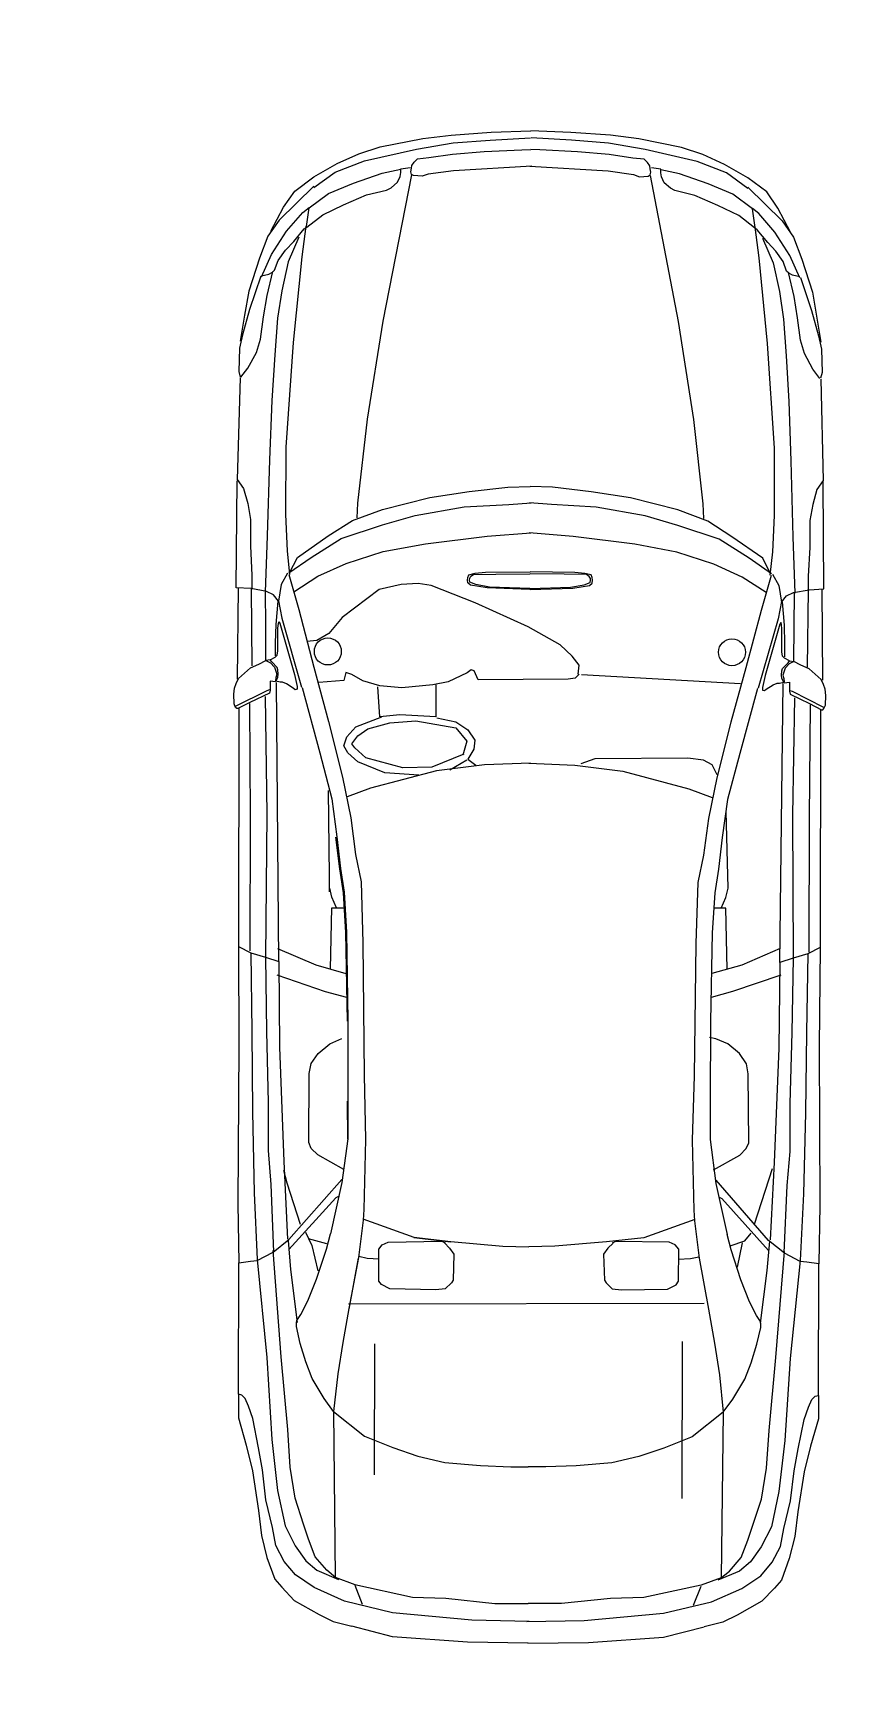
# Model space of a CAD drawing. Header units: millimetres. Extents: x 10193 to 57833, y 9963 to 44360.
# Drawn here: x 37915 to 40424, y 32585 to 37580 of the extents above; entities that cross this region are included whole.
import ezdxf

# ---------------------------------------------------------------- set-up
doc = ezdxf.new("R2010")
doc.units = ezdxf.units.MM
doc.layers.add('free-dwg.com', color=7, linetype='Continuous')
doc.layers.add('Стены', color=7, linetype='Continuous')

msp = doc.modelspace()

# ---------------------------------------------------------------- hatches: boundary and pattern name
at = {"layer": 'Стены'}
h = msp.add_hatch(dxfattribs=at)
h.set_pattern_fill('ANSI32', color=256, scale=10)
h.paths.add_polyline_path([(57833.4, 42702.7), (10593.4, 42702.7), (10593.4, 9962.7), (26833.4, 9962.7), (26833.4, 14962.7), (57833.4, 14962.7)])
h.paths.add_polyline_path([(10713.4, 42582.7), (57713.4, 42582.7), (57713.4, 15082.7), (26713.4, 15082.7), (26713.4, 10082.7), (10713.4, 10082.7)], flags=16)
h.paths.add_polyline_path([(10963.4, 42332.7), (57463.4, 42332.7), (57463.4, 15332.7), (26463.4, 15332.7), (26463.4, 10332.7), (10963.4, 10332.7)], flags=0)
h.paths.add_polyline_path([(57463.4, 42332.7), (10963.4, 42332.7), (10963.4, 10332.7), (26463.4, 10332.7), (26463.4, 15332.7), (57463.4, 15332.7)], flags=0)
h = msp.add_hatch(dxfattribs=at)
h.set_pattern_fill('ANSI36', color=256, scale=10)
h.paths.add_polyline_path([(57713.4, 42582.7), (10713.4, 42582.7), (10713.4, 10082.7), (26713.4, 10082.7), (26713.4, 15082.7), (57713.4, 15082.7)])
h.paths.add_polyline_path([(10963.4, 42332.7), (57463.4, 42332.7), (57463.4, 15332.7), (26463.4, 15332.7), (26463.4, 10332.7), (10963.4, 10332.7)], flags=16)

# ---------------------------------------------------------------- linework, layer by layer
at = {"layer": 'free-dwg.com'}
for p, q in [((39095.3, 37261), (39180.5, 37271.4)), ((39180.5, 37271.4), (39301.2, 37279.7)), ((39301.2, 37279.7), (39422.2, 37283.9)), ((39542.7, 37279.3), (39421.7, 37283.9)), ((39663.4, 37270.5), (39542.7, 37279.3)), ((39748.6, 37259.7), (39663.4, 37270.5)), ((38901.4, 37214.4), (38965.4, 37235.6)), ((38918.4, 37193.1), (39076.1, 37229)), ((38965.4, 37235.6), (39095.3, 37261)), ((39076.1, 37229), (39186.8, 37248)), ((39184.7, 37213), (39280.2, 37221.3)), ((39186.8, 37248), (39299.1, 37256.3)), ((39280.2, 37221.3), (39394.5, 37226.2)), ((39299.1, 37256.3), (39420.9, 37263.3)), ((39394.5, 37226.2), (39421.8, 37227.9)), ((39449.2, 37226.1), (39422, 37227.9)), ((39544.8, 37255.8), (39423, 37263.3)), ((39563.5, 37220.8), (39449.2, 37226.1)), ((39657, 37247.1), (39544.8, 37255.8)), ((39658.9, 37212.1), (39563.5, 37220.8)), ((39767.7, 37227.7), (39657, 37247.1)), ((39878.4, 37233.9), (39748.6, 37259.7)), ((39925.2, 37191.2), (39767.7, 37227.7)), ((39942.2, 37212.4), (39878.4, 37233.9)), ((38765, 37144.4), (38835.4, 37184.7)), ((38828.9, 37159.2), (38918.4, 37193.1)), ((38835.4, 37184.7), (38901.4, 37214.4)), ((38971.5, 37155.8), (39027.7, 37168)), ((39027.7, 37169.4), (39056.5, 37173.5)), ((39027.7, 37158.4), (39027.7, 37169.4)), ((39058.5, 37160.3), (39060.2, 37170.6)), ((39060.2, 37170.6), (39061.9, 37179.1)), ((39061.9, 37179.1), (39068.8, 37189.3)), ((39068.8, 37189.3), (39079, 37199.5)), ((39079, 37199.5), (39113.1, 37202.9)), ((39113.1, 37202.9), (39184.7, 37213)), ((39425.1, 37176.7), (39188.1, 37163.5)), ((39418.5, 37176.7), (39655.4, 37162.6)), ((39730.5, 37201.7), (39658.9, 37212.1)), ((39764.6, 37198.2), (39730.5, 37201.7)), ((39774.8, 37188), (39764.6, 37198.2)), ((39781.6, 37177.7), (39774.8, 37188)), ((39783.3, 37169.2), (39781.6, 37177.7)), ((39785, 37158.9), (39783.3, 37169.2)), ((39815.8, 37167.9), (39787, 37172.1)), ((39815.8, 37156.9), (39815.8, 37167.9)), ((39872, 37154.1), (39815.8, 37166.5)), ((40014.5, 37156.9), (39925.2, 37191.2)), ((40008.2, 37182.5), (39942.2, 37212.4)), ((40078.4, 37141.8), (40008.2, 37182.5)), ((38764.5, 37116.3), (38660, 37014.2)), ((38707.4, 37101.8), (38765, 37144.4)), ((38765, 37112.4), (38828.9, 37159.2)), ((38809.6, 37094.4), (38885.1, 37125.8)), ((38885.1, 37125.8), (38971.5, 37155.8)), ((39060.4, 37150.7), (38973.7, 36708.5)), ((38998.8, 37111.8), (39018, 37128.3)), ((39018, 37128.3), (39026.3, 37146.1)), ((39026.3, 37146.1), (39027.7, 37158.4)), ((39060.2, 37151.8), (39058.5, 37160.3)), ((39067, 37148.4), (39060.2, 37151.8)), ((39092.5, 37146.6), (39067, 37148.4)), ((39111.3, 37153.4), (39092.5, 37146.6)), ((39188.1, 37163.5), (39111.3, 37153.4)), ((39655.4, 37162.6), (39732.1, 37152.2)), ((39732.1, 37152.2), (39750.9, 37145.3)), ((39750.9, 37145.3), (39776.5, 37147)), ((39776.5, 37147), (39783.3, 37150.4)), ((39783.1, 37149.3), (39868, 36706.8)), ((39783.3, 37150.4), (39785, 37158.9)), ((39817.1, 37144.6), (39815.8, 37156.9)), ((39825.3, 37126.7), (39817.1, 37144.6)), ((39844.5, 37110.2), (39825.3, 37126.7)), ((39958.3, 37123.7), (39872, 37154.1)), ((40033.6, 37092), (39958.3, 37123.7)), ((40078.3, 37109.9), (40014.5, 37156.9)), ((40135.8, 37099.1), (40078.4, 37141.8)), ((38673.3, 37052.9), (38707.4, 37101.8)), ((38750.6, 37050.6), (38809.6, 37094.4)), ((38854.8, 37060), (38924.7, 37090)), ((38924.7, 37090), (38985.1, 37105)), ((38985.1, 37105), (38998.8, 37111.8)), ((39858.2, 37103.3), (39844.5, 37110.2)), ((39918.5, 37088.1), (39858.2, 37103.3)), ((39988.3, 37057.8), (39918.5, 37088.1)), ((40092.5, 37048), (40033.6, 37092)), ((40078.8, 37113.8), (40182.9, 37011.3)), ((40169.8, 37050), (40135.8, 37099.1)), ((38634.8, 36980.5), (38673.3, 37052.9)), ((38681.9, 36980.7), (38731.4, 37036.9)), ((38731.4, 37036.9), (38750.6, 37051.9)), ((38742.2, 36994.3), (38750.6, 37050.6)), ((38743.6, 36992.9), (38791.7, 37029.9)), ((38791.7, 37029.9), (38854.8, 37060)), ((40051.3, 37027.5), (39988.3, 37057.8)), ((40099.2, 36990.3), (40051.3, 37027.5)), ((40111.6, 37034.2), (40092.5, 37049.3)), ((40100.6, 36991.7), (40092.5, 37048)), ((40160.9, 36977.9), (40111.6, 37034.2)), ((40208, 36977.5), (40169.8, 37050)), ((38660, 37014.2), (38625.8, 36965.3)), ((38636.5, 36909.5), (38681.9, 36980.7)), ((38703.8, 36949.1), (38735.4, 36987.5)), ((38729.5, 36902.4), (38741.5, 36995.1)), ((38735.4, 36987.5), (38743.6, 36992.9)), ((40107.4, 36984.8), (40099.2, 36990.3)), ((40113, 36899.7), (40101.3, 36992.5)), ((40138.9, 36946.4), (40107.4, 36984.8)), ((40206, 36906.4), (40160.9, 36977.9)), ((40182.9, 37011.3), (40216.9, 36962.2)), ((38625.8, 36965.3), (38600.1, 36899.2)), ((38657.1, 36891.6), (38679, 36923.1)), ((38679, 36923.1), (38703.8, 36949.1)), ((38719.3, 36962.3), (38687.3, 36887.7)), ((40123.4, 36959.6), (40155.2, 36884.9)), ((40163.5, 36920.2), (40138.9, 36946.4)), ((40185.4, 36888.6), (40163.5, 36920.2)), ((40216.9, 36962.2), (40242.3, 36896.1)), ((38600.1, 36899.2), (38568, 36799.1)), ((38606.2, 36842.3), (38636.5, 36909.5)), ((38646, 36862.8), (38657.1, 36891.6)), ((38687.3, 36887.7), (38667.9, 36800.4)), ((38702.9, 36643.3), (38729.5, 36902.4)), ((40138.6, 36640.5), (40113, 36899.7)), ((40155.2, 36884.9), (40174.2, 36797.5)), ((40196.3, 36859.8), (40185.4, 36888.6)), ((40236, 36839.1), (40206, 36906.4)), ((40242.3, 36896.1), (40274.1, 36795.8)), ((38604.3, 36843.8), (38570, 36743.7)), ((38606.2, 36845), (38628.2, 36850.5)), ((38623.2, 36785.5), (38640.3, 36858)), ((38628.2, 36850.5), (38639.2, 36855.9)), ((38639.2, 36855.9), (38646, 36862.8)), ((40203.1, 36852.9), (40196.3, 36859.8)), ((40218.9, 36782.5), (40202, 36855)), ((40214.1, 36847.4), (40203.1, 36852.9)), ((40236, 36841.9), (40214.1, 36847.4)), ((40238, 36840.7), (40271.9, 36740.4)), ((38568, 36799.1), (38555.1, 36726.7)), ((38612.4, 36721.6), (38623.2, 36785.5)), ((38667.9, 36800.4), (38655, 36717.3)), ((40174.2, 36797.5), (40186.8, 36714.3)), ((40229.4, 36718.5), (40218.9, 36782.5)), ((40274.1, 36795.8), (40286.7, 36723.4)), ((38555.1, 36726.7), (38542.1, 36647.8)), ((38570, 36743.7), (38548.6, 36667)), ((38603.8, 36653.4), (38612.4, 36721.6)), ((38655, 36717.3), (38646.3, 36606.5)), ((40237.8, 36650.3), (40229.4, 36718.5)), ((40271.9, 36740.4), (40293, 36663.7)), ((40286.7, 36723.4), (40299.4, 36644.5)), ((38548.6, 36667), (38540, 36626.5)), ((38973.7, 36708.5), (38926.4, 36412)), ((39868, 36706.8), (39914.2, 36410.1)), ((40186.8, 36714.3), (40195.1, 36603.5)), ((38540, 36626.5), (38537.7, 36556.2)), ((38590.9, 36613), (38603.8, 36653.4)), ((38680.9, 36327.1), (38702.9, 36643.3)), ((40159.4, 36324.3), (40138.6, 36640.5)), ((40250.5, 36609.8), (40237.8, 36650.3)), ((40293, 36663.7), (40301.4, 36623.1)), ((40301.4, 36623.1), (40303.4, 36552.8)), ((38565.3, 36566.1), (38590.9, 36613)), ((38646.3, 36606.5), (38637.5, 36467.9)), ((40195.1, 36603.5), (40203.3, 36464.9)), ((40275.9, 36562.8), (40250.5, 36609.8)), ((38541.8, 36536.3), (38532.7, 36229.4)), ((38537.7, 36556.2), (38541.9, 36539.1)), ((38543.9, 36538.5), (38565.3, 36566.1)), ((40297.2, 36535.1), (40275.9, 36562.8)), ((40303.4, 36552.8), (40299.2, 36535.8)), ((40299.3, 36532.9), (40307.2, 36226)), ((38637.5, 36467.9), (38630.7, 36288.9)), ((40203.3, 36464.9), (40209.4, 36285.9)), ((38926.4, 36412), (38897.3, 36157.1)), ((39914.2, 36410.1), (39942.3, 36155.1)), ((38680.5, 36122.7), (38680.9, 36327.1)), ((40159, 36119.8), (40159.4, 36324.3)), ((38630.7, 36288.9), (38623.9, 36058.7)), ((40209.4, 36285.9), (40215.3, 36055.7)), ((38529.9, 35901.2), (38532.7, 36225.2)), ((38532.7, 36229.4), (38551.8, 36201.7)), ((40307.2, 36226), (40288, 36198.3)), ((40308.7, 35897.8), (40307.2, 36221.7)), ((38551.8, 36201.7), (38564.5, 36156.9)), ((38972.6, 36138.7), (39115.7, 36174.9)), ((39115.7, 36174.9), (39235.3, 36192.9)), ((39235.3, 36192.9), (39352.3, 36205.6)), ((39352.3, 36205.6), (39419.9, 36208.1)), ((39487.5, 36205.4), (39419.9, 36208.1)), ((39604.5, 36192.1), (39487.5, 36205.4)), ((39724, 36173.7), (39604.5, 36192.1)), ((39866.9, 36137), (39724, 36173.7)), ((40288, 36198.3), (40275.1, 36153.6)), ((38564.5, 36156.9), (38572.9, 36107.9)), ((38685, 36013.3), (38680.5, 36122.7)), ((38881.6, 36105.1), (38972.6, 36138.7)), ((38897.3, 36157.1), (38894.6, 36112.9)), ((38972.5, 36091.9), (39071.4, 36120.3)), ((39071.4, 36120.3), (39219.6, 36146.1)), ((39219.6, 36146.1), (39354.8, 36153.6)), ((39354.8, 36153.6), (39422.4, 36158.7)), ((39484.8, 36153.3), (39417.3, 36158.7)), ((39620, 36145.3), (39484.8, 36153.3)), ((39768.1, 36119), (39620, 36145.3)), ((39866.8, 36090.2), (39768.1, 36119)), ((39957.8, 36103), (39866.9, 36137)), ((39942.3, 36155.1), (39944.8, 36110.8)), ((40154, 36010.5), (40159, 36119.8)), ((40275.1, 36153.6), (40266.5, 36104.6)), ((38572.9, 36107.9), (38572.7, 36026.9)), ((38808.7, 36058.4), (38881.6, 36105.1)), ((38847.7, 36050.5), (38972.5, 36091.9)), ((39289.6, 36057.5), (39422.2, 36067.6)), ((39549.6, 36057), (39417.1, 36067.6)), ((39991.5, 36048.3), (39866.8, 36090.2)), ((40030.5, 36056), (39957.8, 36103)), ((40266.5, 36104.6), (40266.4, 36023.6)), ((38572.7, 36026.9), (38576.8, 35939.5)), ((38623.9, 36058.7), (38617.2, 35888.2)), ((38715, 35993.5), (38808.7, 36058.4)), ((38756.6, 35993.4), (38847.7, 36050.5)), ((38975, 36011.2), (39102.4, 36034.4)), ((39102.4, 36034.4), (39289.6, 36057.5)), ((39736.7, 36033.2), (39549.6, 36057)), ((39864.1, 36009.5), (39736.7, 36033.2)), ((40082.4, 35990.9), (39991.5, 36048.3)), ((40124, 35990.8), (40030.5, 36056)), ((40215.3, 36055.7), (40221.4, 35885.2)), ((40266.4, 36023.6), (40261.9, 35936.2)), ((38692, 35942), (38685, 36013.3)), ((38688.9, 35946.7), (38756.6, 35993.4)), ((38691.5, 35946.7), (38715, 35993.5)), ((38777.3, 35936.2), (38863.1, 35975)), ((38863.1, 35975), (38975, 36011.2)), ((39975.8, 35972.9), (39864.1, 36009.5)), ((40061.5, 35933.7), (39975.8, 35972.9)), ((40149.9, 35943.9), (40082.4, 35990.9)), ((40147.3, 35943.9), (40124, 35990.8)), ((40146.8, 35939.2), (40154, 36010.5)), ((38576.8, 35939.5), (38576.7, 35896.8)), ((38685.4, 35945.7), (38666.2, 35911.6)), ((38689.5, 35941.3), (38719.5, 35835.2)), ((38704.4, 35889.5), (38777.3, 35936.2)), ((39230.3, 35924.7), (39231.2, 35932.9)), ((39231.2, 35916.5), (39230.3, 35924.7)), ((39231.2, 35932.9), (39234, 35941.1)), ((39234, 35941.1), (39253.2, 35945.6)), ((39235.8, 35924.7), (39236.7, 35930.2)), ((39237.6, 35918.3), (39235.8, 35924.7)), ((39236.7, 35930.2), (39240.4, 35936.5)), ((39254.9, 35910.9), (39237.6, 35918.3)), ((39240.4, 35936.5), (39248.6, 35942)), ((39248.6, 35942), (39316.1, 35942.8)), ((39253.2, 35945.6), (39284.2, 35948.3)), ((39284.2, 35948.3), (39419.3, 35949.9)), ((39316.1, 35942.8), (39419.2, 35943.5)), ((39554.6, 35947.8), (39419.6, 35949.9)), ((39522.7, 35942.4), (39419.6, 35943.5)), ((39590.2, 35941.3), (39522.7, 35942.4)), ((39585.6, 35945), (39554.6, 35947.8)), ((39583.7, 35910.3), (39601.1, 35917.6)), ((39604.8, 35940.4), (39585.6, 35945)), ((39598.4, 35935.9), (39590.2, 35941.3)), ((39602, 35929.4), (39598.4, 35935.9)), ((39601.1, 35917.6), (39602.9, 35924)), ((39602.9, 35924), (39602, 35929.4)), ((39607.5, 35932.2), (39604.8, 35940.4)), ((39608.4, 35924), (39607.5, 35932.2)), ((39607.5, 35915.7), (39608.4, 35924)), ((40134.2, 35886.7), (40061.5, 35933.7)), ((40149.3, 35938.5), (40118.8, 35832.5)), ((40153.4, 35942.8), (40172.5, 35908.7)), ((40261.9, 35936.2), (40261.9, 35893.6)), ((38574.6, 35899), (38529.9, 35901.2)), ((38536.1, 35901.1), (38532.9, 35625.2)), ((38621.5, 35890.4), (38574.6, 35899)), ((38578, 35664.9), (38575.8, 35898.4)), ((38619.1, 35787.8), (38618.2, 35888.8)), ((38642.7, 35879.7), (38621.5, 35890.4)), ((38657.6, 35860.5), (38642.7, 35879.7)), ((38666.2, 35911.6), (38657.6, 35860.5)), ((38962.4, 35896.2), (38850.2, 35811.5)), ((39029.1, 35911.3), (38962.4, 35896.2)), ((39080.7, 35914.2), (39029.1, 35911.3)), ((39120, 35908.1), (39080.7, 35914.2)), ((39253.3, 35856.3), (39120, 35908.1)), ((39239.4, 35909.1), (39231.2, 35916.5)), ((39289.6, 35900.8), (39239.4, 35909.1)), ((39296.9, 35903.5), (39254.9, 35910.9)), ((39419.2, 35896), (39289.6, 35900.8)), ((39419.2, 35899.7), (39296.9, 35903.5)), ((39419.5, 35899.7), (39541.8, 35903.1)), ((39419.5, 35896), (39549.1, 35900.3)), ((39541.8, 35903.1), (39583.7, 35910.3)), ((39549.1, 35900.3), (39599.3, 35908.4)), ((39599.3, 35908.4), (39607.5, 35915.7)), ((40172.5, 35908.7), (40180.9, 35857.5)), ((40180.9, 35857.5), (40195.8, 35876.7)), ((40195.8, 35876.7), (40217.1, 35887.3)), ((40217.1, 35887.3), (40264, 35895.7)), ((40219.1, 35784.7), (40220.3, 35885.7)), ((40259.7, 35661.7), (40262.8, 35895.2)), ((40264, 35895.7), (40308.7, 35897.8)), ((40302.6, 35897.7), (40304.7, 35621.8)), ((38655.5, 35861.4), (38649.3, 35790.8)), ((38657.5, 35862.4), (38667.5, 35809.9)), ((38719.5, 35835.2), (38764.6, 35661.7)), ((39413.7, 35783.2), (39253.3, 35856.3)), ((40118.8, 35832.5), (40073.1, 35659.2)), ((40180.9, 35859.5), (40170.8, 35807)), ((40183, 35858.5), (40188.9, 35787.8)), ((38619.9, 35681.7), (38619.1, 35787.8)), ((38649.3, 35790.8), (38648.2, 35735.2)), ((38656.1, 35710.3), (38656.2, 35779.5)), ((38656.2, 35779.5), (38657.4, 35793.6)), ((38657.4, 35793.6), (38659.8, 35799.4)), ((38659.8, 35799.4), (38662.1, 35793.6)), ((38662.1, 35794.7), (38706.3, 35638.7)), ((38667.5, 35809.9), (38727.7, 35600.8)), ((38850.2, 35811.5), (38810.7, 35763.1)), ((39510.6, 35728.4), (39413.7, 35783.2)), ((40170.8, 35807), (40109.8, 35598.1)), ((40176.1, 35791.8), (40131.3, 35636)), ((40178.5, 35796.5), (40176.1, 35790.6)), ((40180.8, 35790.6), (40178.5, 35796.5)), ((40181.9, 35776.6), (40180.8, 35790.6)), ((40181.8, 35707.4), (40181.9, 35776.6)), ((40188.9, 35787.8), (40189.8, 35732.2)), ((40217.9, 35678.7), (40219.1, 35784.7)), ((38648.2, 35735.2), (38648.1, 35695.8)), ((38774.3, 35741.9), (38744, 35739)), ((38810.7, 35763.1), (38774.3, 35741.9)), ((39546.9, 35694.9), (39510.6, 35728.4)), ((40189.8, 35732.2), (40189.7, 35692.9)), ((38572.9, 35658.9), (38598.6, 35670.6)), ((38598.6, 35670.6), (38619.7, 35681.1)), ((38632.6, 35683.4), (38619.7, 35681.1)), ((38619.7, 35681.1), (38633.8, 35674.1)), ((38632.6, 35683.4), (38647.9, 35691.6)), ((38637.3, 35677.6), (38632.6, 35683.4)), ((38633.8, 35674.1), (38645.5, 35661.1)), ((38653.7, 35659.9), (38637.3, 35677.6)), ((38647.9, 35691.6), (38653.7, 35697.5)), ((38653.7, 35697.5), (38656.1, 35710.3)), ((39568, 35667.6), (39546.9, 35694.9)), ((39564.9, 35640.3), (39568, 35667.6)), ((40184.1, 35694.5), (40181.8, 35707.4)), ((40184, 35657), (40200.5, 35674.6)), ((40190, 35688.6), (40184.1, 35694.5)), ((40205.2, 35680.4), (40190, 35688.6)), ((40204, 35671), (40192.2, 35658.2)), ((40200.5, 35674.6), (40205.2, 35680.4)), ((40218, 35678), (40204, 35671)), ((40205.2, 35680.4), (40218, 35678)), ((40239.1, 35667.4), (40218, 35678)), ((40264.8, 35655.7), (40239.1, 35667.4)), ((38529.4, 35612.1), (38536.5, 35627.4)), ((38536.5, 35627.4), (38572.9, 35658.9)), ((38632.5, 35619), (38632.4, 35592)), ((38648.9, 35616.6), (38632.5, 35619)), ((38645.5, 35661.1), (38650.1, 35649.4)), ((38650.1, 35629.5), (38648.9, 35620.1)), ((38648.9, 35620.1), (38650.1, 35617.8)), ((38650.1, 35649.4), (38652.4, 35640)), ((38652.4, 35640), (38650.1, 35629.5)), ((38650.1, 35618.9), (38655.9, 35629.5)), ((38662.9, 35615.4), (38650.1, 35618.9)), ((38656, 35652.9), (38653.7, 35659.9)), ((38655.9, 35629.5), (38657.1, 35640)), ((38657.1, 35640), (38656, 35652.9)), ((38706.3, 35638.7), (38714.4, 35602.4)), ((38764.6, 35661.7), (38809.7, 35496.7)), ((38855.9, 35620.5), (38780.1, 35614.5)), ((38862, 35644.7), (38855.9, 35620.5)), ((38880.1, 35638.6), (38862, 35644.7)), ((38913.4, 35620.3), (38880.1, 35638.6)), ((38964.9, 35605.1), (38913.4, 35620.3)), ((39228.6, 35644), (39171, 35616.8)), ((39240.7, 35653.1), (39228.6, 35644)), ((39249.8, 35650), (39240.7, 35653.1)), ((39261.9, 35622.7), (39249.8, 35650)), ((39534.6, 35625.2), (39261.9, 35622.7)), ((39555.8, 35628.2), (39534.6, 35625.2)), ((39568, 35640.3), (39555.8, 35628.2)), ((40056.4, 35610.8), (39575.3, 35638.5)), ((40073.1, 35659.2), (40027.4, 35494.4)), ((40131.3, 35636), (40123, 35599.7)), ((40180.5, 35637.1), (40181.7, 35650)), ((40181.6, 35626.5), (40180.5, 35637.1)), ((40187.5, 35616), (40181.6, 35626.5)), ((40181.7, 35650), (40184, 35657)), ((40187.5, 35646.4), (40185.2, 35637.1)), ((40185.2, 35637.1), (40187.5, 35626.5)), ((40192.2, 35658.2), (40187.5, 35646.4)), ((40187.5, 35626.5), (40188.6, 35617.1)), ((40301.1, 35624), (40264.8, 35655.7)), ((40308.1, 35608.7), (40301.1, 35624)), ((38522.3, 35579.3), (38524.7, 35598.1)), ((38523.5, 35550), (38522.3, 35579.3)), ((38524.7, 35598.1), (38529.4, 35612.1)), ((38528.1, 35543), (38623.1, 35590.8)), ((38630.1, 35582.6), (38571.5, 35554.6)), ((38617.6, 35572), (38622.2, 35216.4)), ((38623.1, 35590.8), (38631.3, 35593.2)), ((38632.4, 35592), (38630.1, 35582.6)), ((38658.5, 34770.6), (38652.2, 35614.4)), ((38670, 35615.4), (38662.9, 35615.4)), ((38681.7, 35610.7), (38670, 35615.4)), ((38702.7, 35597.7), (38681.7, 35610.7)), ((38708.6, 35593), (38702.7, 35597.7)), ((38714.4, 35594.2), (38708.6, 35593)), ((38714.4, 35602.4), (38714.4, 35594.2)), ((38729.2, 35599.5), (38782.6, 35402.5)), ((38964.7, 35511.1), (38958.8, 35602.1)), ((39031.6, 35598.9), (38964.9, 35605.1)), ((39125.5, 35607.8), (39031.6, 35598.9)), ((39171, 35616.8), (39125.5, 35607.8)), ((39134.6, 35607.8), (39134.4, 35510.7)), ((40108.3, 35596.9), (40054.1, 35400.1)), ((40123, 35599.7), (40123, 35591.5)), ((40123, 35591.5), (40128.9, 35590.3)), ((40128.9, 35590.3), (40134.7, 35595)), ((40134.7, 35595), (40155.8, 35607.8)), ((40155.8, 35607.8), (40167.6, 35612.5)), ((40167.6, 35612.5), (40174.6, 35612.5)), ((40174.6, 35612.5), (40187.5, 35616)), ((40175.8, 34767.7), (40185.4, 35611.4)), ((40188.6, 35617.1), (40187.5, 35614.8)), ((40188.6, 35613.6), (40205, 35615.9)), ((40205, 35615.9), (40205, 35589)), ((40205, 35589), (40207.3, 35579.6)), ((40214.4, 35587.8), (40206.2, 35590.1)), ((40207.3, 35579.6), (40265.8, 35551.4)), ((40219.7, 35568.9), (40213.8, 35213.4)), ((40309.1, 35539.5), (40214.4, 35587.8)), ((40312.7, 35594.6), (40308.1, 35608.7)), ((40315, 35575.9), (40312.7, 35594.6)), ((40313.8, 35546.6), (40315, 35575.9)), ((38528.1, 35539.5), (38523.5, 35550)), ((38531.6, 35535.9), (38528.1, 35539.5)), ((38535.1, 35535.9), (38531.6, 35535.9)), ((38571.5, 35554.6), (38535.1, 35535.9)), ((38538, 35537.6), (38536.6, 34815.9)), ((38569.9, 35550.8), (38571.8, 35208.5)), ((40267.4, 35547.6), (40264.1, 35205.3)), ((40265.8, 35551.4), (40302.1, 35532.5)), ((40299.2, 35534.2), (40297.8, 34812.5)), ((40302.1, 35532.5), (40305.6, 35532.5)), ((40305.6, 35532.5), (40309.1, 35536)), ((40309.1, 35536), (40313.8, 35546.6)), ((38809.7, 35496.7), (38851.4, 35328.3)), ((38864.6, 35450.6), (38892, 35480.9)), ((38892, 35480.9), (38970.8, 35511.1)), ((38898, 35453.6), (38928.3, 35474.7)), ((38928.3, 35474.7), (38995, 35492.8)), ((39025.3, 35517), (38964.7, 35511.1)), ((38995, 35492.8), (39073.8, 35498.7)), ((39134.4, 35510.7), (39025.3, 35517)), ((39073.8, 35498.7), (39195, 35477.3)), ((39137.4, 35507.7), (39195, 35495.5)), ((39195, 35495.5), (39231.3, 35471.1)), ((39195, 35477.3), (39228.2, 35437.8)), ((39231.3, 35471.1), (39252.5, 35440.8)), ((40027.4, 35494.4), (39985, 35326.1)), ((38855.5, 35423.3), (38864.6, 35450.6)), ((38867.6, 35402.1), (38855.5, 35423.3)), ((38879.7, 35429.3), (38898, 35453.6)), ((38888.8, 35417.2), (38879.7, 35429.3)), ((39228.2, 35437.8), (39216, 35395.3)), ((39252.5, 35440.8), (39249.4, 35413.5)), ((38782.6, 35402.5), (38819.3, 35262.7)), ((38897.8, 35374.7), (38867.6, 35402.1)), ((38922.1, 35386.8), (38888.8, 35417.2)), ((38979.6, 35341.2), (38897.8, 35374.7)), ((39034.1, 35356.3), (38922.1, 35386.8)), ((39219, 35398.4), (39122, 35359.1)), ((39228.1, 35380.1), (39176.5, 35349.9)), ((39249.4, 35413.5), (39231.1, 35383.2)), ((39231.1, 35383.2), (39255.3, 35364.9)), ((39420.5, 35370.4), (39281.2, 35365.4)), ((39416.1, 35370.4), (39555.4, 35364.9)), ((39615.1, 35383.8), (39573.5, 35369)), ((39896.9, 35386.2), (39615.1, 35383.8)), ((39944.3, 35380.2), (39896.9, 35386.2)), ((39971, 35365.3), (39944.3, 35380.2)), ((40054.1, 35400.1), (40016.8, 35260.4)), ((38851.4, 35328.3), (38876.4, 35205.4)), ((39136.5, 35347.3), (38936.6, 35295)), ((39082.6, 35334.9), (38979.6, 35341.2)), ((39122, 35359.1), (39034.1, 35356.3)), ((39281.2, 35365.4), (39136.5, 35347.3)), ((39555.4, 35364.9), (39700, 35346.2)), ((39700, 35346.2), (39899.7, 35293.2)), ((39985, 35326.1), (39959.6, 35203.3)), ((39985.8, 35335.5), (39971, 35365.3)), ((38808.5, 35287.7), (38811.6, 35028.6)), ((38936.6, 35295), (38865.6, 35268.8)), ((39899.7, 35293.2), (39970.6, 35266.7)), ((38819.3, 35262.7), (38834.2, 35148.3)), ((40016.8, 35260.4), (40001.5, 35146)), ((40018.7, 34992.2), (40013.1, 35224.6)), ((38571.8, 35208.5), (38571.1, 34802.6)), ((38622.2, 35216.4), (38618.7, 34783.9)), ((38876.4, 35205.4), (38891.3, 35094.3)), ((39959.6, 35203.3), (39944.2, 35092.3)), ((40213.8, 35213.4), (40215.6, 34780.9)), ((40264.1, 35205.3), (40263.3, 34799.3)), ((38830.4, 35146.6), (38842.3, 35050.7)), ((38834.2, 35148.3), (38845.8, 35052.3)), ((40001.5, 35146), (39989.5, 35050.1)), ((38891.3, 35094.3), (38908.3, 35012)), ((39944.2, 35092.3), (39926.9, 35010)), ((38811.6, 35028.6), (38811.5, 34981.9)), ((38842.3, 35050.7), (38853.3, 34978.5)), ((38845.8, 35052.3), (38856.6, 34980.1)), ((39989.5, 35050.1), (39978.5, 34977.9)), ((38819.1, 34964.8), (38813.1, 34992.8)), ((38853.3, 34978.5), (38860.7, 34857.9)), ((38856.6, 34980.1), (38863.7, 34859.5)), ((38908.3, 35012), (38912.8, 34827.4)), ((39926.9, 35010), (39921.7, 34825.5)), ((39978.5, 34977.9), (39970.9, 34857.4)), ((40012.6, 34964.2), (40018.7, 34992.2)), ((38815.3, 34748.4), (38819.2, 34932.7)), ((38833.2, 34932.7), (38819.1, 34964.8)), ((38819.2, 34932.7), (38855.2, 34932.7)), ((40012.6, 34932.1), (39976.5, 34932.2)), ((39998.5, 34932.2), (40012.6, 34964.2)), ((40016.2, 34747.8), (40012.6, 34932.1)), ((38860.7, 34857.9), (38865.9, 34589.7)), ((38863.7, 34859.5), (38868.1, 34591.2)), ((38912.8, 34827.4), (38917, 34426.3)), ((39921.7, 34825.5), (39916, 34424.4)), ((39970.9, 34857.4), (39965.5, 34589.1)), ((38536.6, 34815.9), (38573.7, 34797.3)), ((38536.6, 34815.9), (38538.1, 34516.8)), ((38573.7, 34797.3), (38618.7, 34783.9)), ((38573.7, 34797.3), (38577.2, 34558.6)), ((38618.7, 34783.9), (38658.5, 34770.6)), ((38618.7, 34783.9), (38621.8, 34558.5)), ((38655.2, 34810.4), (38771.3, 34760.4)), ((38658.4, 34770.4), (38660.7, 34511)), ((40176.4, 34809.6), (40060.3, 34759.8)), ((40215.6, 34780.9), (40175.8, 34767.7)), ((40215.6, 34780.9), (40211.7, 34555.5)), ((40260.7, 34794), (40215.6, 34780.9)), ((40260.7, 34794), (40256.3, 34555.4)), ((40297.8, 34812.5), (40260.7, 34794)), ((40297.8, 34812.5), (40295.2, 34513.5)), ((38653.2, 34730.2), (38799.4, 34680.3)), ((38771.3, 34760.4), (38861.4, 34734.4)), ((40060.3, 34759.8), (39970.1, 34733.9)), ((40178.3, 34729.5), (40032.1, 34679.7)), ((40175.9, 34767.5), (40172.6, 34508.1)), ((38799.4, 34680.3), (38863.5, 34662.3)), ((40032.1, 34679.7), (39968, 34661.8)), ((38868.1, 34591.2), (38867.7, 34350.1)), ((39965.5, 34589.1), (39965, 34348)), ((38577.2, 34558.6), (38579.5, 34316)), ((38621.8, 34558.5), (38626.9, 34343.8)), ((38778.2, 34492.6), (38813, 34521.7)), ((38813, 34521.7), (38849.7, 34537.3)), ((39981.6, 34536.7), (39962.3, 34540.6)), ((40018.4, 34521.1), (39981.6, 34536.7)), ((40053.1, 34492), (40018.4, 34521.1)), ((40211.7, 34555.5), (40205.7, 34340.7)), ((40256.3, 34555.4), (40253, 34312.8)), ((38538.1, 34516.8), (38534.4, 34037.2)), ((38660.7, 34511), (38674, 34165.2)), ((38756.9, 34461.6), (38778.2, 34492.6)), ((40074.4, 34461), (40053.1, 34492)), ((40172.6, 34508.1), (40158, 34162.4)), ((40295.2, 34513.5), (40297.1, 34033.8)), ((38749.4, 34222.5), (38751.1, 34431.7)), ((38751.1, 34431.7), (38756.9, 34461.6)), ((38917, 34426.3), (38921.5, 34231.9)), ((39916, 34424.4), (39910.7, 34230)), ((40080.1, 34431.1), (40074.4, 34461)), ((40081.6, 34221.9), (40080.1, 34431.1)), ((38626.9, 34343.8), (38626.7, 34198.8)), ((38866.1, 34348.5), (38866.3, 34232.9)), ((38867.7, 34350.1), (38867.4, 34234.4)), ((39965, 34348), (39964.8, 34232.3)), ((40205.7, 34340.7), (40205.4, 34195.7)), ((38579.5, 34316), (38584.6, 34070.6)), ((40253, 34312.8), (40247, 34067.4)), ((38757.2, 34205.1), (38749.4, 34222.5)), ((38867.4, 34234.4), (38850, 34101.6)), ((38921.5, 34231.9), (38916.2, 34020.2)), ((39910.7, 34230), (39915.2, 34018.3)), ((39964.8, 34232.3), (39981.7, 34099.4)), ((40073.9, 34204.4), (40081.6, 34221.9)), ((38626.7, 34198.8), (38634.8, 34095.6)), ((38776.5, 34185.7), (38757.2, 34205.1)), ((38855.9, 34141.3), (38776.5, 34185.7)), ((39975, 34140.7), (40054.5, 34185.1)), ((40054.5, 34185.1), (40073.9, 34204.4)), ((40205.4, 34195.7), (40196.9, 34092.6)), ((38684.2, 34100.4), (38673.7, 34138.7)), ((38674, 34165.2), (38684.7, 33930.9)), ((40098.6, 33975.8), (40153.1, 34144.2)), ((40158, 34162.4), (40146.4, 33928.1)), ((38584.6, 34070.6), (38593.2, 33868.8)), ((38634.8, 34095.6), (38642.8, 33892)), ((38724.4, 33974.8), (38684.2, 34100.4)), ((38689.5, 33929.4), (38849.3, 34111.5)), ((38850, 34101.6), (38815.2, 33946.6)), ((39981.7, 34099.4), (40015.9, 33944.3)), ((40141.5, 33926.6), (39982.4, 34109.3)), ((40196.9, 34092.6), (40188.1, 33889)), ((38534.4, 34037.2), (38537.6, 33858.8)), ((38831.5, 34055.8), (38689.5, 33899)), ((38841.6, 34060.9), (38831.5, 34055.8)), ((38916.2, 34020.2), (38913.7, 33988.2)), ((39989.9, 34058.6), (40000, 34053.6)), ((40000, 34053.6), (40141.5, 33896.2)), ((40247, 34067.4), (40237.6, 33865.7)), ((40297.1, 34033.8), (40293.2, 33855.4)), ((38913.7, 33988.2), (38899.6, 33874.6)), ((38913.1, 33991.6), (39067.4, 33936.3)), ((39918.2, 33989.7), (39763.7, 33935)), ((39915.2, 34018.3), (39917.6, 33986.3)), ((39917.6, 33986.3), (39931.3, 33872.6)), ((38641.4, 33891.5), (38689.5, 33929.4)), ((38687, 33926.9), (38694.4, 33838.2)), ((38739.2, 33951.4), (38758.3, 33910.9)), ((38747.7, 33932.2), (38802.9, 33917.2)), ((38803, 33900.5), (38815.2, 33946.6)), ((38971.7, 33913.4), (38990, 33921.3)), ((38990, 33921.3), (39152.2, 33924.1)), ((39067.1, 33935.3), (39179.6, 33922.4)), ((39067.4, 33936.3), (39179.9, 33923)), ((39152.2, 33924.1), (39162.7, 33918.9)), ((39179.9, 33923), (39336.9, 33909.6)), ((39651.1, 33922.1), (39494.1, 33909.3)), ((39763.7, 33935), (39651.1, 33922.1)), ((39678.5, 33923.8), (39668, 33918.6)), ((39840.7, 33920.9), (39678.5, 33923.8)), ((39859, 33913), (39840.7, 33920.9)), ((40027.9, 33898.1), (40015.9, 33944.3)), ((40024.9, 33910.1), (40069.4, 33925.5)), ((40061.7, 33919.7), (40046.1, 33846.1)), ((40069.4, 33925.5), (40088.8, 33948.7)), ((40144, 33924.1), (40136.3, 33835.5)), ((40189.5, 33888.6), (40141.5, 33926.6)), ((38593.2, 33866.3), (38641.4, 33891.5)), ((38666.1, 33574.9), (38641.4, 33896.6)), ((38758.3, 33910.9), (38777.3, 33834.3)), ((38772.6, 33809.9), (38803, 33900.5)), ((38899.6, 33874.6), (38870.6, 33720.5)), ((38899.4, 33873.1), (38870.9, 33718.9)), ((38925.8, 33872.1), (38900.7, 33877.9)), ((38962.6, 33870.2), (38925.8, 33872.1)), ((38961.3, 33900.3), (38971.7, 33913.4)), ((38961.4, 33803.5), (38961.3, 33900.3)), ((39160.1, 33918.9), (39175.8, 33903.2)), ((39175.8, 33903.2), (39188.9, 33884.8)), ((39188.9, 33884.8), (39186.3, 33806.3)), ((39336.9, 33909.6), (39415.4, 33906.9)), ((39494.1, 33909.3), (39415.6, 33906.9)), ((39654.9, 33902.9), (39641.8, 33884.6)), ((39641.8, 33884.6), (39644.3, 33806.1)), ((39670.7, 33918.6), (39654.9, 33902.9)), ((39869.4, 33899.9), (39859, 33913)), ((39868.1, 33869.7), (39904.8, 33871.6)), ((39869.2, 33803), (39869.4, 33899.9)), ((39904.8, 33871.6), (39930, 33877.3)), ((39931.3, 33872.6), (39959.6, 33718.4)), ((40058, 33807.4), (40027.9, 33898.1)), ((40163.6, 33572), (40189.5, 33893.6)), ((40237.6, 33863.1), (40189.5, 33888.6)), ((38536.8, 33461.1), (38537.6, 33858.8)), ((38537.6, 33858.8), (38573, 33863.8)), ((38573, 33863.8), (38593.2, 33866.3)), ((38593.2, 33868.8), (38623, 33572.4)), ((38694.4, 33838.2), (38714.4, 33678.6)), ((40136.3, 33835.5), (40115.7, 33675.9)), ((40237.6, 33865.7), (40206.6, 33569.4)), ((40257.8, 33860.6), (40237.6, 33863.1)), ((40293.2, 33855.4), (40257.8, 33860.6)), ((40292.5, 33457.8), (40293.2, 33855.4)), ((38746.8, 33743.4), (38772.6, 33809.9)), ((38969.2, 33793), (38961.4, 33803.5)), ((38995.4, 33779.9), (38969.2, 33793)), ((39134.1, 33777.4), (38995.4, 33779.9)), ((39162.8, 33780.1), (39134.1, 33777.4)), ((39181.1, 33798.4), (39162.8, 33780.1)), ((39186.3, 33806.3), (39181.1, 33798.4)), ((39644.3, 33806.1), (39649.5, 33798.2)), ((39649.5, 33798.2), (39667.8, 33779.8)), ((39667.8, 33779.8), (39696.5, 33777.2)), ((39696.5, 33777.2), (39835.2, 33779.5)), ((39835.2, 33779.5), (39861.4, 33792.6)), ((39861.4, 33792.6), (39869.2, 33803)), ((40083.5, 33740.8), (40058, 33807.4)), ((38725.6, 33702.6), (38746.8, 33743.4)), ((38870.6, 33720.5), (38852.3, 33617.8)), ((38869.7, 33734.9), (39946.9, 33736.9)), ((40104.5, 33700), (40083.5, 33740.8)), ((38712, 33678.5), (38713.5, 33684.5)), ((38712, 33666.4), (38712, 33678.5)), ((38713.5, 33684.5), (38725.6, 33702.6)), ((39959.6, 33718.4), (39977.6, 33615.6)), ((40116.6, 33681.8), (40104.5, 33700)), ((40118.1, 33675.8), (40116.6, 33681.8)), ((40118.1, 33663.7), (40118.1, 33675.8)), ((38723.9, 33615), (38712, 33666.4)), ((39879.6, 33621.1), (39878.7, 33145.5)), ((40105.9, 33612.3), (40118.1, 33663.7)), ((38623, 33572.4), (38637.7, 33324.2)), ((38685.9, 33354.5), (38666.1, 33574.9)), ((38740.4, 33559.1), (38723.9, 33615)), ((38852.3, 33617.8), (38837, 33522.6)), ((38948.1, 33613.5), (38947.3, 33217.9)), ((39977.6, 33615.6), (39992.5, 33520.4)), ((40089.2, 33556.5), (40105.9, 33612.3)), ((40142.9, 33351.7), (40163.6, 33572)), ((40206.6, 33569.4), (40191, 33321.2)), ((38760, 33509.2), (38740.4, 33559.1)), ((38837, 33522.6), (38824.7, 33409.3)), ((39992.5, 33520.4), (40004.3, 33407)), ((40069.5, 33506.6), (40089.2, 33556.5)), ((38796.1, 33448.6), (38760, 33509.2)), ((40033.1, 33446.3), (40069.5, 33506.6)), ((38536.8, 33461.1), (38536.6, 33390)), ((38546.9, 33458.6), (38536.8, 33461.1)), ((38557, 33448.4), (38546.9, 33458.6)), ((38567.1, 33425.6), (38557, 33448.4)), ((38579.7, 33387.6), (38567.1, 33425.6)), ((38824.7, 33409.3), (38796.1, 33448.6)), ((40004.3, 33407), (40033.1, 33446.3)), ((40249.3, 33384.4), (40262, 33422.4)), ((40262, 33422.4), (40272.2, 33445.1)), ((40272.2, 33445.1), (40282.3, 33455.2)), ((40282.3, 33455.2), (40292.5, 33457.8)), ((40292.5, 33457.8), (40292.4, 33386.7)), ((38536.6, 33390), (38560, 33307.4)), ((38597.2, 33298.9), (38579.7, 33387.6)), ((38824.7, 33409.3), (38829.4, 32907.9)), ((38824.7, 33409.3), (38918.7, 33334.6)), ((40004.3, 33407), (39910.1, 33332.7)), ((40004.3, 33407), (39997.7, 32905.7)), ((40231.4, 33295.8), (40249.3, 33384.4)), ((40292.4, 33386.7), (40268.6, 33304.1)), ((38637.7, 33324.2), (38655.2, 33169.6)), ((38693.3, 33240.5), (38685.9, 33354.5)), ((38918.7, 33334.6), (39003.9, 33299.7)), ((39910.1, 33332.7), (39824.7, 33298.1)), ((40135.1, 33237.7), (40142.9, 33351.7)), ((40191, 33321.2), (40173, 33166.7)), ((38560, 33307.4), (38578.7, 33229.5)), ((38609.7, 33233), (38597.2, 33298.9)), ((39003.9, 33299.7), (39079.7, 33274.2)), ((39079.7, 33274.2), (39161.8, 33255.1)), ((39748.9, 33272.9), (39666.7, 33254.1)), ((39824.7, 33298.1), (39748.9, 33272.9)), ((40218.6, 33229.9), (40231.4, 33295.8)), ((40268.6, 33304.1), (40249.6, 33226.3)), ((38578.7, 33229.5), (38597.4, 33109.1)), ((38619.7, 33141.8), (38609.7, 33233)), ((38708.3, 33146.7), (38693.3, 33240.5)), ((39161.8, 33255.1), (39269.2, 33245.4)), ((39269.2, 33245.4), (39360.8, 33242.1)), ((39360.8, 33242.1), (39414.2, 33242)), ((39467.6, 33241.9), (39414.2, 33242)), ((39559.3, 33244.8), (39467.6, 33241.9)), ((39666.7, 33254.1), (39559.3, 33244.8)), ((40119.8, 33144), (40135.1, 33237.7)), ((40208.3, 33138.8), (40218.6, 33229.9)), ((40249.6, 33226.3), (40230.5, 33105.9)), ((38639.8, 33058.2), (38619.7, 33141.8)), ((38655.2, 33169.6), (38677.7, 33063.2)), ((38733.4, 33068.1), (38708.3, 33146.7)), ((40094.3, 33065.5), (40119.8, 33144)), ((40173, 33166.7), (40150, 33060.4)), ((40187.9, 33055.2), (40208.3, 33138.8)), ((38597.4, 33109.1), (38606.6, 33033.5)), ((40230.5, 33105.9), (40221, 33030.4)), ((38606.6, 33033.5), (38623, 32967.4)), ((38649.5, 33003.1), (38639.8, 33058.2)), ((38677.7, 33063.2), (38708, 33002.3)), ((38748.5, 33022.5), (38733.4, 33068.1)), ((38768.7, 32969.3), (38748.5, 33022.5)), ((40058.7, 32966.8), (40079, 33020)), ((40079, 33020), (40094.3, 33065.5)), ((40150, 33060.4), (40119.5, 32999.6)), ((40178, 33000.2), (40187.9, 33055.2)), ((40221, 33030.4), (40204.3, 32964.3)), ((38674.7, 32955.6), (38649.5, 33003.1)), ((38708, 33002.3), (38740.8, 32956.7)), ((40119.5, 32999.6), (40086.5, 32954.1)), ((40152.6, 32952.8), (40178, 33000.2)), ((38623, 32967.4), (38646.5, 32901.3)), ((38709.4, 32914.5), (38674.7, 32955.6)), ((38740.8, 32956.7), (38773.6, 32928.8)), ((38804, 32928.7), (38768.7, 32969.3)), ((38773.6, 32928.8), (38839.4, 32900.8)), ((38831.8, 32905.8), (38804, 32928.7)), ((40053.6, 32926.3), (39987.7, 32898.6)), ((39995.3, 32903.6), (40023.2, 32926.3)), ((40023.2, 32926.3), (40058.7, 32966.8)), ((40086.5, 32954.1), (40053.6, 32926.3)), ((40117.8, 32911.8), (40152.6, 32952.8)), ((40204.3, 32964.3), (40180.6, 32898.3)), ((38646.5, 32901.3), (38667.7, 32877.6)), ((38667.7, 32877.6), (38705.3, 32837.4)), ((38766.2, 32876.4), (38709.4, 32914.5)), ((38857.7, 32835.1), (38766.2, 32876.4)), ((38829.4, 32907.9), (38889.4, 32885.7)), ((38889.4, 32885.7), (39063.1, 32847.4)), ((38912.6, 32824.6), (38890, 32882.9)), ((39937.7, 32883.7), (39763.8, 32846)), ((39914.2, 32822.7), (39937.1, 32880.9)), ((39997.7, 32905.7), (39937.7, 32883.7)), ((39969.1, 32833), (40060.8, 32873.9)), ((40060.8, 32873.9), (40117.8, 32911.8)), ((40159.3, 32874.7), (40121.5, 32834.7)), ((40180.6, 32898.3), (40159.3, 32874.7)), ((38705.3, 32837.4), (38780.7, 32794.8)), ((39002.9, 32800.1), (38857.7, 32835.1)), ((39063.1, 32847.4), (39164.1, 32844)), ((39164.1, 32844), (39312.6, 32827.9)), ((39312.6, 32827.9), (39413.4, 32827.7)), ((39514.2, 32827.6), (39413.4, 32827.7)), ((39662.7, 32843.1), (39514.2, 32827.6)), ((39763.8, 32846), (39662.7, 32843.1)), ((39823.8, 32798.5), (39969.1, 32833)), ((40121.5, 32834.7), (40046, 32792.3)), ((38780.7, 32794.8), (38823.1, 32773.5)), ((38823.1, 32773.5), (38879.7, 32759.2)), ((39243, 32777.5), (39002.9, 32800.1)), ((39416.7, 32774), (39243, 32777.5)), ((39409.9, 32774), (39583.6, 32776.8)), ((39583.6, 32776.8), (39823.8, 32798.5)), ((40003.5, 32771.2), (39946.9, 32757.2)), ((40046, 32792.3), (40003.5, 32771.2)), ((39002.8, 32727.4), (38879.7, 32759.2)), ((39230.2, 32711.1), (39002.8, 32727.4)), ((39596.1, 32710.4), (39823.6, 32725.8)), ((39823.6, 32725.8), (39946.9, 32757.2)), ((39413.4, 32707.6), (39230.2, 32711.1)), ((39412.9, 32707.6), (39596.1, 32710.4))]:
    msp.add_line(p, q, dxfattribs=at)
for centre in [(38807.2, 35708.7), (40030.7, 35706.4)]:
    msp.add_circle(centre, 40.8, dxfattribs=at)

doc.saveas('drawing.dxf')
